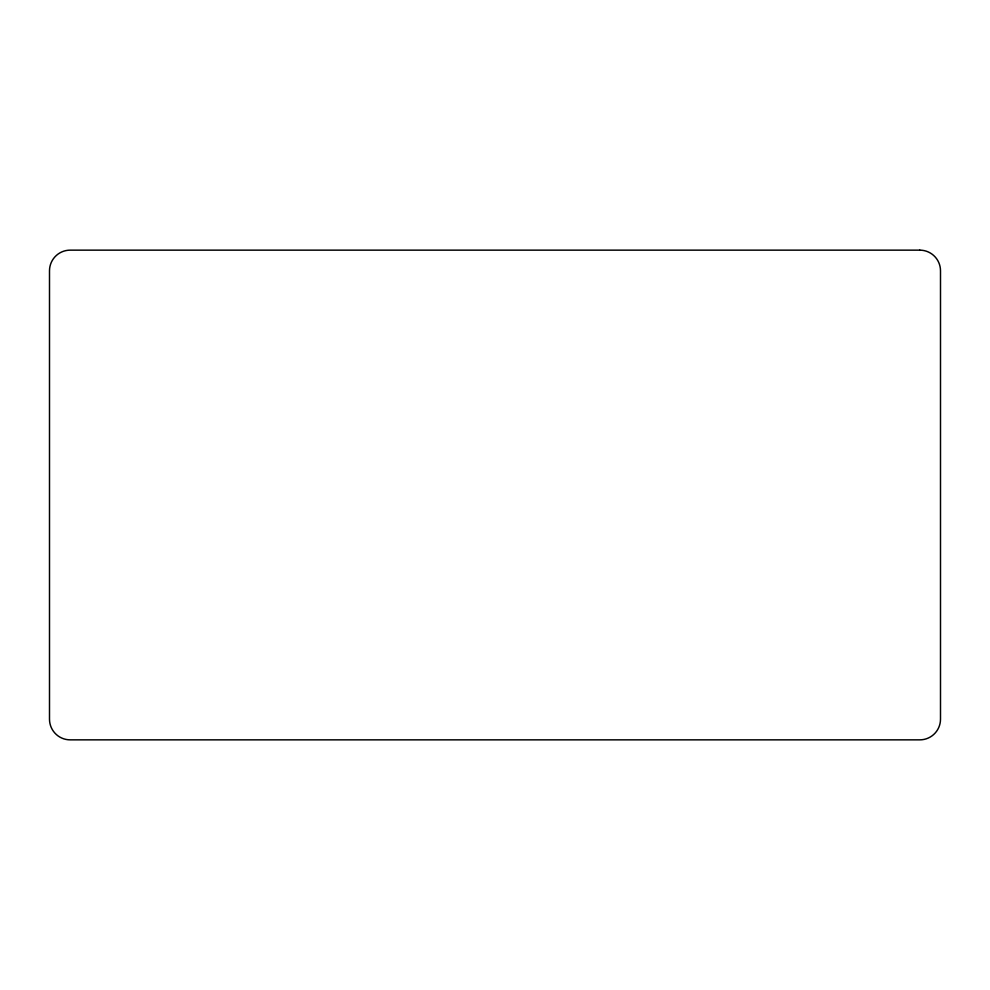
<?xml version="1.0" encoding="UTF-8"?>
<svg xmlns="http://www.w3.org/2000/svg" width="990" height="990" viewBox="0 0 990 990"><rect width="100%" height="100%" fill="white"/><g stroke="black" fill="none" stroke-linecap="round" stroke-linejoin="round"><path stroke-width="1.49" d="M919.821 250.148L70.179 250.148A20.679 20.679 0 0 0 49.5 270.827L49.5 719.173A20.679 20.679 0 0 0 70.179 739.852L919.821 739.852A20.679 20.679 0 0 0 940.5 719.173L940.5 270.827A20.679 20.679 0 0 0 919.821 250.148"/></g></svg>
